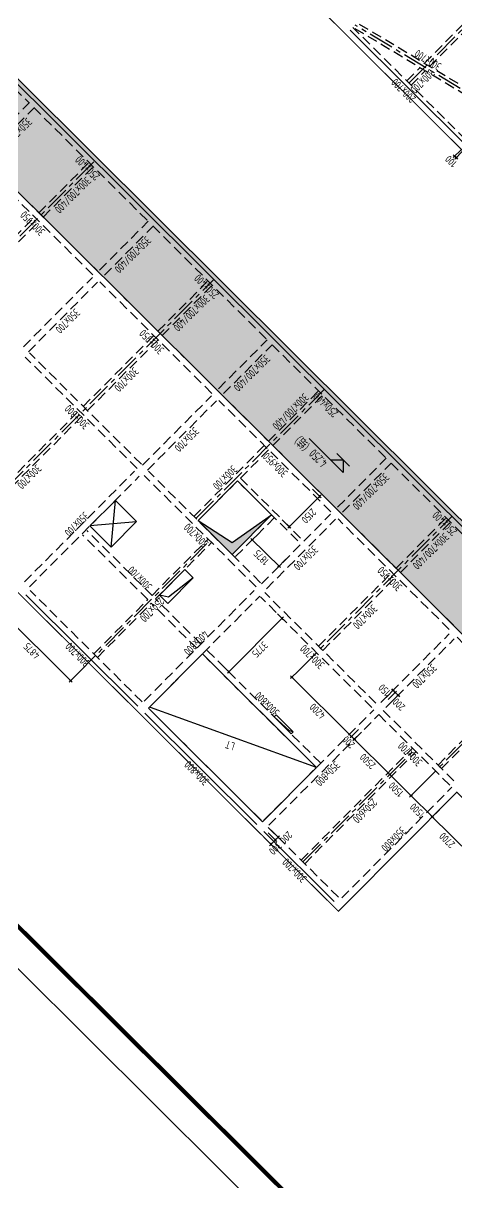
# Model space of a CAD drawing. Extents: x 517450926 to 520131079, y 3499134486 to 3500888201.
# Drawn here: x 518653991 to 518675683, y 3500102672 to 3500160652 of the extents above; entities that cross this region are included whole.
import ezdxf
from ezdxf.enums import TextEntityAlignment as Align

# ---------------------------------------------------------------- set-up
doc = ezdxf.new("R2010")
doc.units = 0
doc.header["$LTSCALE"] = 1000
doc.header["$MEASUREMENT"] = 0
doc.linetypes.add('CENTER', pattern=[2, 1.25, -0.25, 0.25, -0.25])
doc.linetypes.add('DASHED', pattern=[0.75, 0.5, -0.25])
doc.layers.get('0').update_dxf_attribs({"linetype": 'CONTINUOUS'})
doc.layers.get('Defpoints').update_dxf_attribs({"color": 2, "linetype": 'CONTINUOUS'})
for name, color, linetype in [('__附着_A10-23平面图_TEN25IWV_设计区$0$__附着_A10-23平面图_TEN25IWV_设计区$0$__附着_A10-2楼一层平面（剧场）_TEN25667_设计区$0$AD-LEVL-HIGH', 61, 'CONTINUOUS'), ('C-SHET-SHET', 144, 'CONTINUOUS'), ('S_AXIS', 8, 'CENTER'), ('S_AXIS_DIMS', 3, 'CONTINUOUS'), ('S_BEAM', 4, 'DASHED'), ('S_BEAM_SECD_TEXT_HORZ', 9, 'CONTINUOUS'), ('S_BEAM_TEXT_HORZ', 7, 'CONTINUOUS'), ('S_BEAM_TEXT_VERT', 41, 'CONTINUOUS'), ('S_FLOR_ENHN', 91, 'DASHED'), ('S_HOLE', 201, 'CONTINUOUS'), ('S_HOLE_HACH', 253, 'CONTINUOUS'), ('S_PLAN_HACH', 254, 'CONTINUOUS'), ('S_STAR', 243, 'CONTINUOUS')]:
    doc.layers.add(name, color=color, linetype=linetype)
doc.layers.add('内框', color=8, linetype='CONTINUOUS', plot=False)
doc.styles.add('__附着_A10-23平面图_TEN25IWV_设计区$0$__附着_A10-23平面图_TEN25IWV_设计区$0$__附着_A10-2楼一层平面（剧场）_TEN25667_设计区$0$TH-STYLE3', font='tssdeng', dxfattribs={"width": 0.7, "bigfont": 'tssdchn'})
doc.styles.get("Standard").update_dxf_attribs({"font": 'Tssdeng.shx', "bigfont": 'Tssdchn.shx'})
doc.styles.add('TH-STYLE3', font='tssdeng.shx', dxfattribs={"width": 0.7, "bigfont": 'tssdchn.shx'})
doc.styles.add('样式 1', font='Tssdeng.shx', dxfattribs={"width": 0.7, "bigfont": 'Tssdchn.shx'})
doc.styles.add('黑体', font='simhei.ttf')
doc.dimstyles.new('TSSD_100_100', dxfattribs={"dimtxt": 375, "dimasz": 100, "dimexe": 100, "dimexo": 0, "dimgap": 125, "dimtad": 1, "dimdec": 1, "dimdsep": 46, "dimtxsty": 'TH-STYLE3', "dimblk": 'ARCHTICK', "dimcen": -100, "dimdle": 100, "dimclrt": 7, "dimadec": 0, "dimazin": 0, "dimtfac": 1, "dimtdec": 1, "dimtix": 1, "dimtmove": 2, "dimatfit": 3, "dimldrblk": 'ARCHTICK', "dimfxl": 0, "dimtolj": 1, "dimtzin": 0, "dimarcsym": 0})

# ---------------------------------------------------------------- blocks, each defined once
blk = doc.blocks.new('THAPE_A1L2_inner')
at = {"layer": '内框'}
blk.add_lwpolyline([(0, 0), (1261, 0), (1261, 594), (0, 594)], close=True, dxfattribs=at)
at = {"layer": '内框', "const_width": 1.4}
blk.add_lwpolyline([(25, 584), (25, 10), (1251, 10), (1251, 584)], close=True, dxfattribs=at)
at = {"layer": '内框', "style": '黑体', "width": 0.8}
blk.add_attdef('内框名称', (58.89, 599.29), '', height=8, dxfattribs=at)
blk = doc.blocks.new('SH_THAPE_A1L2')
blk.add_lwpolyline([(0, 0), (1261, 0), (1261, 594), (0, 594)], close=True)
at = {"const_width": 1.4}
blk.add_lwpolyline([(25, 584), (25, 10), (1251, 10), (1251, 584)], close=True, dxfattribs=at)
blk.add_attdef('作废标记', text='', height=400).set_placement((658, 330.5), align=Align.MIDDLE_CENTER)
blk = doc.blocks.new('_ArchTick')
at = {"color": 0, "const_width": 0.25}
blk.add_lwpolyline([(-0.53, -0.53), (0.53, 0.53)], dxfattribs=at)
blk = doc.blocks.new('*D83')
at = {"layer": 'Defpoints', "color": 0, "linetype": 'ByBlock', "transparency": 16777216}
for p in [(518674960, 3500121476), (518674458, 3500120971), (518676874, 3500119572)]:
    blk.add_point(p, dxfattribs=at)
at = {"layer": 'S_AXIS_DIMS', "color": 0, "linetype": 'ByBlock', "lineweight": -2, "transparency": 16777216}
for p, q in [((518674811, 3500121326), (518674387, 3500120900)), ((518676443, 3500118997), (518674387, 3500121042)), ((518676725, 3500119422), (518676302, 3500118997))]:
    blk.add_line(p, q, dxfattribs=at)
at = {"layer": 'S_AXIS_DIMS', "color": 0, "linetype": 'ByBlock', "lineweight": -2, "transparency": 16777216, "xscale": 100, "yscale": 100, "zscale": 100}
for p, rotation in [((518674458, 3500120971), 135.1572922653654), ((518676372, 3500119067), 315.1572922653654)]:
    blk.add_blockref('_ArchTick', p, dxfattribs=dict(at, rotation=rotation))
at = {"layer": 'S_AXIS_DIMS', "color": 7, "linetype": 'ByBlock', "transparency": 16777216, "insert": (518675195, 3500119798), "char_height": 375, "attachment_point": 5, "rotation": 135.15729, "style": 'TH-STYLE3'}
blk.add_mtext('\\A1;2700', dxfattribs=at)
blk = doc.blocks.new('*D89')
at = {"layer": 'Defpoints', "color": 0, "linetype": 'ByBlock', "transparency": 16777216}
for p in [(518672842, 3500123601), (518672331, 3500123087), (518673906, 3500122543)]:
    blk.add_point(p, dxfattribs=at)
at = {"layer": 'S_AXIS_DIMS', "color": 0, "linetype": 'ByBlock', "lineweight": -2, "transparency": 16777216}
for p, q in [((518672683, 3500123441), (518672260, 3500123016)), ((518673465, 3500121959), (518672260, 3500123157)), ((518673747, 3500122384), (518673324, 3500121958))]:
    blk.add_line(p, q, dxfattribs=at)
at = {"layer": 'S_AXIS_DIMS', "color": 0, "linetype": 'ByBlock', "lineweight": -2, "transparency": 16777216, "xscale": 100, "yscale": 100, "zscale": 100}
for p, rotation in [((518672331, 3500123087), 135.1572922653654), ((518673394, 3500122029), 315.1572922653654)]:
    blk.add_blockref('_ArchTick', p, dxfattribs=dict(at, rotation=rotation))
at = {"layer": 'S_AXIS_DIMS', "color": 7, "linetype": 'ByBlock', "transparency": 16777216, "insert": (518672642, 3500122336), "char_height": 375, "attachment_point": 5, "rotation": 135.15729, "style": 'TH-STYLE3'}
blk.add_mtext('\\A1;1500', dxfattribs=at)
blk = doc.blocks.new('*D90')
at = {"layer": 'Defpoints', "color": 0, "linetype": 'ByBlock', "transparency": 16777216}
for p in [(518671070, 3500125364), (518670558, 3500124850), (518672842, 3500123601)]:
    blk.add_point(p, dxfattribs=at)
at = {"layer": 'S_AXIS_DIMS', "color": 0, "linetype": 'ByBlock', "lineweight": -2, "transparency": 16777216}
for p, q in [((518672402, 3500123016), (518670487, 3500124920)), ((518670911, 3500125204), (518670488, 3500124779)), ((518672683, 3500123441), (518672260, 3500123016))]:
    blk.add_line(p, q, dxfattribs=at)
at = {"layer": 'S_AXIS_DIMS', "color": 0, "linetype": 'ByBlock', "lineweight": -2, "transparency": 16777216, "xscale": 100, "yscale": 100, "zscale": 100}
for p, rotation in [((518670558, 3500124850), 135.1572922653654), ((518672331, 3500123087), 315.1572922653654)]:
    blk.add_blockref('_ArchTick', p, dxfattribs=dict(at, rotation=rotation))
at = {"layer": 'S_AXIS_DIMS', "color": 7, "linetype": 'ByBlock', "transparency": 16777216, "insert": (518671224, 3500123747), "char_height": 375, "attachment_point": 5, "rotation": 135.15729, "style": 'TH-STYLE3'}
blk.add_mtext('\\A1;2500', dxfattribs=at)
blk = doc.blocks.new('*D91')
at = {"layer": 'Defpoints', "color": 0, "linetype": 'ByBlock', "transparency": 16777216}
for p in [(518667950, 3500128467), (518667438, 3500127952), (518670928, 3500125505)]:
    blk.add_point(p, dxfattribs=at)
at = {"layer": 'S_AXIS_DIMS', "color": 0, "linetype": 'ByBlock', "lineweight": -2, "transparency": 16777216}
for p, q in [((518667791, 3500128307), (518667368, 3500127882)), ((518670487, 3500124920), (518667367, 3500128023)), ((518670769, 3500125345), (518670346, 3500124920))]:
    blk.add_line(p, q, dxfattribs=at)
at = {"layer": 'S_AXIS_DIMS', "color": 0, "linetype": 'ByBlock', "lineweight": -2, "transparency": 16777216, "xscale": 100, "yscale": 100, "zscale": 100}
for p, rotation in [((518667438, 3500127952), 135.1572922653654), ((518670416, 3500124991), 315.1572922653654)]:
    blk.add_blockref('_ArchTick', p, dxfattribs=dict(at, rotation=rotation))
at = {"layer": 'S_AXIS_DIMS', "color": 7, "linetype": 'ByBlock', "transparency": 16777216, "insert": (518668707, 3500126250), "char_height": 375, "attachment_point": 5, "rotation": 135.15729, "style": 'TH-STYLE3'}
blk.add_mtext('\\A1;4200', dxfattribs=at)
blk = doc.blocks.new('*D98')
at = {"layer": 'Defpoints', "color": 0, "linetype": 'ByBlock', "transparency": 16777216}
for p in [(518671641, 3500126222), (518671783, 3500126081), (518670558, 3500124850)]:
    blk.add_point(p, dxfattribs=at)
at = {"layer": 'S_AXIS_DIMS', "color": 0, "linetype": 'ByBlock', "lineweight": -2, "transparency": 16777216}
for p, q in [((518670769, 3500125345), (518670346, 3500124920)), ((518670416, 3500124991), (518670345, 3500125061)), ((518670416, 3500124991), (518670558, 3500124850)), ((518670911, 3500125204), (518670488, 3500124779)), ((518670558, 3500124850), (518670629, 3500124779))]:
    blk.add_line(p, q, dxfattribs=at)
at = {"layer": 'S_AXIS_DIMS', "color": 0, "linetype": 'ByBlock', "lineweight": -2, "transparency": 16777216, "xscale": 100, "yscale": 100, "zscale": 100}
for p, rotation in [((518670416, 3500124991), 315.1572922653654), ((518670558, 3500124850), 135.1572922653654)]:
    blk.add_blockref('_ArchTick', p, dxfattribs=dict(at, rotation=rotation))
at = {"layer": 'S_AXIS_DIMS', "color": 7, "linetype": 'ByBlock', "transparency": 16777216, "insert": (518670267, 3500124699), "char_height": 375, "attachment_point": 5, "rotation": 135.15729, "style": 'TH-STYLE3'}
blk.add_mtext('\\A1;200', dxfattribs=at)
blk = doc.blocks.new('*D99')
at = {"layer": 'Defpoints', "color": 0, "linetype": 'ByBlock', "transparency": 16777216}
for p in [(518672601, 3500127187), (518671994, 3500126577), (518672136, 3500126436)]:
    blk.add_point(p, dxfattribs=at)
at = {"layer": 'S_AXIS_DIMS', "color": 0, "linetype": 'ByBlock', "lineweight": -2, "transparency": 16777216}
for p, q in [((518672248, 3500126833), (518672672, 3500127258)), ((518672390, 3500126692), (518672813, 3500127117)), ((518672601, 3500127187), (518672530, 3500127258)), ((518672743, 3500127046), (518672601, 3500127187)), ((518672743, 3500127046), (518672814, 3500126976))]:
    blk.add_line(p, q, dxfattribs=at)
at = {"layer": 'S_AXIS_DIMS', "color": 0, "linetype": 'ByBlock', "lineweight": -2, "transparency": 16777216, "xscale": 100, "yscale": 100, "zscale": 100}
for p, rotation in [((518672601, 3500127187), 315.1572922653654), ((518672743, 3500127046), 135.1572922653654)]:
    blk.add_blockref('_ArchTick', p, dxfattribs=dict(at, rotation=rotation))
at = {"layer": 'S_AXIS_DIMS', "color": 7, "linetype": 'ByBlock', "transparency": 16777216, "insert": (518672780, 3500126586), "char_height": 375, "attachment_point": 5, "rotation": 135.15729, "style": 'TH-STYLE3'}
blk.add_mtext('\\A1;200', dxfattribs=at)
blk = doc.blocks.new('*D100')
at = {"layer": 'Defpoints', "color": 0, "linetype": 'ByBlock', "transparency": 16777216}
for p in [(518672495, 3500127293), (518671887, 3500126683), (518671994, 3500126577)]:
    blk.add_point(p, dxfattribs=at)
at = {"layer": 'S_AXIS_DIMS', "color": 0, "linetype": 'ByBlock', "lineweight": -2, "transparency": 16777216}
for p, q in [((518672142, 3500126939), (518672565, 3500127364)), ((518672248, 3500126833), (518672672, 3500127258)), ((518672495, 3500127293), (518672424, 3500127364)), ((518672601, 3500127187), (518672495, 3500127293)), ((518672601, 3500127187), (518672672, 3500127117))]:
    blk.add_line(p, q, dxfattribs=at)
at = {"layer": 'S_AXIS_DIMS', "color": 0, "linetype": 'ByBlock', "lineweight": -2, "transparency": 16777216, "xscale": 100, "yscale": 100, "zscale": 100}
for p, rotation in [((518672495, 3500127293), 315.1572922653654), ((518672601, 3500127187), 135.1572922653654)]:
    blk.add_blockref('_ArchTick', p, dxfattribs=dict(at, rotation=rotation))
at = {"layer": 'S_AXIS_DIMS', "color": 7, "linetype": 'ByBlock', "transparency": 16777216, "insert": (518672056, 3500127307), "char_height": 375, "attachment_point": 5, "rotation": 135.15729, "style": 'TH-STYLE3'}
blk.add_mtext('\\A1;150', dxfattribs=at)
blk = doc.blocks.new('*D101')
at = {"layer": 'Defpoints', "color": 0, "linetype": 'ByBlock', "transparency": 16777216}
for p in [(518673896, 3500122534), (518673394, 3500122029), (518674960, 3500121476)]:
    blk.add_point(p, dxfattribs=at)
at = {"layer": 'S_AXIS_DIMS', "color": 0, "linetype": 'ByBlock', "lineweight": -2, "transparency": 16777216}
for p, q in [((518673747, 3500122384), (518673324, 3500121958)), ((518674529, 3500120901), (518673323, 3500122100)), ((518674811, 3500121326), (518674387, 3500120900))]:
    blk.add_line(p, q, dxfattribs=at)
at = {"layer": 'S_AXIS_DIMS', "color": 0, "linetype": 'ByBlock', "lineweight": -2, "transparency": 16777216, "xscale": 100, "yscale": 100, "zscale": 100}
for p, rotation in [((518673394, 3500122029), 135.1572922653654), ((518674458, 3500120971), 315.1572922653654)]:
    blk.add_blockref('_ArchTick', p, dxfattribs=dict(at, rotation=rotation))
at = {"layer": 'S_AXIS_DIMS', "color": 7, "linetype": 'ByBlock', "transparency": 16777216, "insert": (518673706, 3500121279), "char_height": 375, "attachment_point": 5, "rotation": 135.15729, "style": 'TH-STYLE3'}
blk.add_mtext('\\A1;1500', dxfattribs=at)
blk = doc.blocks.new('*D131')
at = {"layer": 'Defpoints', "color": 0, "linetype": 'ByBlock', "transparency": 16777216}
for p in [(518666712, 3500131125), (518666943, 3500130895), (518664050, 3500128448)]:
    blk.add_point(p, dxfattribs=at)
at = {"layer": 'S_AXIS_DIMS', "color": 0, "linetype": 'ByBlock', "lineweight": -2, "transparency": 16777216}
for p, q in [((518666712, 3500131125), (518667014, 3500130824)), ((518664210, 3500128147), (518667013, 3500130966)), ((518664050, 3500128448), (518664352, 3500128148))]:
    blk.add_line(p, q, dxfattribs=at)
at = {"layer": 'S_AXIS_DIMS', "color": 0, "linetype": 'ByBlock', "lineweight": -2, "transparency": 16777216, "xscale": 100, "yscale": 100, "zscale": 100}
for p, rotation in [((518666943, 3500130895), 45.15729226536535), ((518664281, 3500128218), 225.1572922653654)]:
    blk.add_blockref('_ArchTick', p, dxfattribs=dict(at, rotation=rotation))
at = {"layer": 'S_AXIS_DIMS', "color": 7, "linetype": 'ByBlock', "transparency": 16777216, "insert": (518665833, 3500129336), "char_height": 375, "attachment_point": 5, "rotation": 225.15729, "style": 'TH-STYLE3'}
blk.add_mtext('\\A1;3775', dxfattribs=at)
blk = doc.blocks.new('*D133')
at = {"layer": 'Defpoints', "color": 0, "linetype": 'ByBlock', "transparency": 16777216}
for p in [(518666107, 3500120303), (518666248, 3500120445), (518666602, 3500119810)]:
    blk.add_point(p, dxfattribs=at)
at = {"layer": 'S_AXIS_DIMS', "color": 0, "linetype": 'ByBlock', "lineweight": -2, "transparency": 16777216}
for p, q in [((518666247, 3500120163), (518666673, 3500119739)), ((518666388, 3500120304), (518666814, 3500119881)), ((518666602, 3500119810), (518666531, 3500119739)), ((518666743, 3500119952), (518666602, 3500119810)), ((518666743, 3500119952), (518666814, 3500120023))]:
    blk.add_line(p, q, dxfattribs=at)
at = {"layer": 'S_AXIS_DIMS', "color": 0, "linetype": 'ByBlock', "lineweight": -2, "transparency": 16777216, "xscale": 100, "yscale": 100, "zscale": 100}
for p, rotation in [((518666602, 3500119810), 45.15729226536535), ((518666743, 3500119952), 225.1572922653654)]:
    blk.add_blockref('_ArchTick', p, dxfattribs=dict(at, rotation=rotation))
at = {"layer": 'S_AXIS_DIMS', "color": 7, "linetype": 'ByBlock', "transparency": 16777216, "insert": (518667145, 3500119931), "char_height": 375, "attachment_point": 5, "rotation": 225.15729, "style": 'TH-STYLE3'}
blk.add_mtext('\\A1;200', dxfattribs=at)
blk = doc.blocks.new('*D134')
at = {"layer": 'Defpoints', "color": 0, "linetype": 'ByBlock', "transparency": 16777216}
for p in [(518665895, 3500120090), (518666107, 3500120303), (518666390, 3500119597)]:
    blk.add_point(p, dxfattribs=at)
at = {"layer": 'S_AXIS_DIMS', "color": 0, "linetype": 'ByBlock', "lineweight": -2, "transparency": 16777216}
for p, q in [((518666247, 3500120163), (518666673, 3500119739)), ((518666036, 3500119950), (518666461, 3500119527)), ((518666672, 3500119881), (518666320, 3500119526))]:
    blk.add_line(p, q, dxfattribs=at)
at = {"layer": 'S_AXIS_DIMS', "color": 0, "linetype": 'ByBlock', "lineweight": -2, "transparency": 16777216, "xscale": 100, "yscale": 100, "zscale": 100}
for p, rotation in [((518666390, 3500119597), 225.1572922653654), ((518666602, 3500119810), 45.15729226536535)]:
    blk.add_blockref('_ArchTick', p, dxfattribs=dict(at, rotation=rotation))
at = {"layer": 'S_AXIS_DIMS', "color": 7, "linetype": 'ByBlock', "transparency": 16777216, "insert": (518666603, 3500119386), "char_height": 375, "attachment_point": 5, "rotation": 225.15729, "style": 'TH-STYLE3'}
blk.add_mtext('\\A1;300', dxfattribs=at)
blk = doc.blocks.new('*D135')
at = {"layer": 'Defpoints', "color": 0, "linetype": 'ByBlock', "transparency": 16777216}
for p in [(518653616, 3500131922), (518652907, 3500131210), (518657073, 3500128485)]:
    blk.add_point(p, dxfattribs=at)
at = {"layer": 'S_AXIS_DIMS', "color": 0, "linetype": 'ByBlock', "lineweight": -2, "transparency": 16777216}
for p, q in [((518656435, 3500127701), (518652836, 3500131280)), ((518653260, 3500131564), (518652837, 3500131139)), ((518656716, 3500128126), (518656293, 3500127701))]:
    blk.add_line(p, q, dxfattribs=at)
at = {"layer": 'S_AXIS_DIMS', "color": 0, "linetype": 'ByBlock', "lineweight": -2, "transparency": 16777216, "xscale": 100, "yscale": 100, "zscale": 100}
for p, rotation in [((518652907, 3500131210), 135.1572922653654), ((518656364, 3500127772), 315.1572922653654)]:
    blk.add_blockref('_ArchTick', p, dxfattribs=dict(at, rotation=rotation))
at = {"layer": 'S_AXIS_DIMS', "color": 7, "linetype": 'ByBlock', "transparency": 16777216, "insert": (518654415, 3500129269), "char_height": 375, "attachment_point": 5, "rotation": 135.15729, "style": 'TH-STYLE3'}
blk.add_mtext('\\A1;4875', dxfattribs=at)
blk = doc.blocks.new('*D137')
at = {"layer": 'Defpoints', "color": 0, "linetype": 'ByBlock', "transparency": 16777216}
for p in [(518665966, 3500135335), (518667296, 3500134013), (518666785, 3500133499)]:
    blk.add_point(p, dxfattribs=at)
at = {"layer": 'S_AXIS_DIMS', "color": 0, "linetype": 'ByBlock', "lineweight": -2, "transparency": 16777216}
for p, q in [((518665808, 3500135176), (518665385, 3500134751)), ((518665384, 3500134892), (518666856, 3500133429)), ((518667137, 3500133854), (518666714, 3500133428))]:
    blk.add_line(p, q, dxfattribs=at)
at = {"layer": 'S_AXIS_DIMS', "color": 0, "linetype": 'ByBlock', "lineweight": -2, "transparency": 16777216, "xscale": 100, "yscale": 100, "zscale": 100}
for p, rotation in [((518665455, 3500134822), 135.1572922653654), ((518666785, 3500133499), 315.1572922653654)]:
    blk.add_blockref('_ArchTick', p, dxfattribs=dict(at, rotation=rotation))
at = {"layer": 'S_AXIS_DIMS', "color": 7, "linetype": 'ByBlock', "transparency": 16777216, "insert": (518665900, 3500133939), "char_height": 375, "attachment_point": 5, "rotation": 135.15729, "style": 'TH-STYLE3'}
blk.add_mtext('\\A1;1875', dxfattribs=at)
blk = doc.blocks.new('*D138')
at = {"layer": 'Defpoints', "color": 0, "linetype": 'ByBlock', "transparency": 16777216}
for p in [(518668432, 3500137383), (518666915, 3500135858), (518667306, 3500135470)]:
    blk.add_point(p, dxfattribs=at)
at = {"layer": 'S_AXIS_DIMS', "color": 0, "linetype": 'ByBlock', "lineweight": -2, "transparency": 16777216}
for p, q in [((518668892, 3500137065), (518667235, 3500135399)), ((518668467, 3500137347), (518668893, 3500136924)), ((518666951, 3500135823), (518667377, 3500135400))]:
    blk.add_line(p, q, dxfattribs=at)
at = {"layer": 'S_AXIS_DIMS', "color": 0, "linetype": 'ByBlock', "lineweight": -2, "transparency": 16777216, "xscale": 100, "yscale": 100, "zscale": 100}
for p, rotation in [((518668822, 3500136994), 45.15729226536535), ((518667306, 3500135470), 225.1572922653654)]:
    blk.add_blockref('_ArchTick', p, dxfattribs=dict(at, rotation=rotation))
at = {"layer": 'S_AXIS_DIMS', "color": 7, "linetype": 'ByBlock', "transparency": 16777216, "insert": (518668285, 3500136012), "char_height": 375, "attachment_point": 5, "rotation": 225.15729, "style": 'TH-STYLE3'}
blk.add_mtext('\\A1;2150', dxfattribs=at)
blk = doc.blocks.new('*D158')
at = {"layer": 'Defpoints', "color": 0, "linetype": 'ByBlock', "transparency": 16777216}
for p in [(518669990, 3500184123), (518658031, 3500172830), (518661536, 3500169875), (518661609, 3500168567), (518676265, 3500154696)]:
    blk.add_point(p, dxfattribs=at)
at = {"layer": 'S_AXIS_DIMS', "color": 0, "linetype": 'ByBlock', "lineweight": -2, "transparency": 16777216}
blk.add_arc((518661856, 3500169026), 907, 61.68507, 135.15729, dxfattribs=at)
at = {"layer": 'S_AXIS_DIMS', "color": 0, "linetype": 'ByBlock', "lineweight": -2, "transparency": 16777216, "xscale": 100, "yscale": 100, "zscale": 100}
for p, rotation in [((518661213, 3500169666), 225.1572922672897), ((518662287, 3500169825), 331.6850738300931)]:
    blk.add_blockref('_ArchTick', p, dxfattribs=dict(at, rotation=rotation))
at = {"layer": 'S_AXIS_DIMS', "color": 7, "linetype": 'ByBlock', "transparency": 16777216, "insert": (518661769, 3500169615), "char_height": 375, "attachment_point": 5, "rotation": 188.42118, "style": 'TH-STYLE3'}
blk.add_mtext('\\A1;73°', dxfattribs=at)
blk = doc.blocks.new('*D267')
at = {"layer": 'Defpoints', "color": 0, "transparency": 16777216}
for p in [(518669878, 3500184742), (518719672, 3500134322), (518720742, 3500133901), (518715548, 3500127828), (518751217, 3500103849)]:
    blk.add_point(p, dxfattribs=at)
at = {"layer": 'S_AXIS_DIMS', "color": 0, "lineweight": -2, "transparency": 16777216}
blk.add_arc((518720860, 3500134039), 1222, 135.15729, 229.45925, dxfattribs=at)
at = {"layer": 'S_AXIS_DIMS', "color": 0, "lineweight": -2, "transparency": 16777216, "xscale": 100, "yscale": 100, "zscale": 100}
for p, rotation in [((518719994, 3500134901), 45.15729226451204), ((518720066, 3500133111), 319.4592519570663)]:
    blk.add_blockref('_ArchTick', p, dxfattribs=dict(at, rotation=rotation))
at = {"layer": 'S_AXIS_DIMS', "color": 7, "transparency": 16777216, "insert": (518719327, 3500133977), "char_height": 375, "attachment_point": 5, "rotation": 92.30827, "style": 'TH-STYLE3'}
blk.add_mtext('\\A1;94°', dxfattribs=at)
blk = doc.blocks.new('*D269')
at = {"layer": 'Defpoints', "color": 0, "transparency": 16777216}
for p in [(518669878, 3500184742), (518695991, 3500158014), (518696924, 3500157601, 0), (518691015, 3500152120, 0), (518751217, 3500103849)]:
    blk.add_point(p, dxfattribs=at)
at = {"layer": 'S_AXIS_DIMS', "color": 0, "lineweight": -2, "transparency": 16777216}
blk.add_arc((518697051, 3500157718), 1100, 135.15729, 222.84535, dxfattribs=at)
at = {"layer": 'S_AXIS_DIMS', "color": 0, "lineweight": -2, "transparency": 16777216, "xscale": 100, "yscale": 100, "zscale": 100}
for p, rotation in [((518696271, 3500158494), 45.15729226459322), ((518696244, 3500156970), 312.8453472691643)]:
    blk.add_blockref('_ArchTick', p, dxfattribs=dict(at, rotation=rotation))
at = {"layer": 'S_AXIS_DIMS', "color": 7, "transparency": 16777216, "insert": (518695638, 3500157743), "char_height": 375, "attachment_point": 5, "rotation": 89.00132, "style": 'TH-STYLE3'}
blk.add_mtext('\\A1;88°', dxfattribs=at)
blk = doc.blocks.new('*D270')
at = {"layer": 'Defpoints', "color": 0, "transparency": 16777216}
for p in [(518675913, 3500154342), (518675984, 3500154271), (518675575, 3500154002)]:
    blk.add_point(p, dxfattribs=at)
at = {"layer": 'S_AXIS_DIMS', "color": 0, "lineweight": -2, "transparency": 16777216}
for p, q in [((518675913, 3500154342), (518675505, 3500153931)), ((518675984, 3500154271), (518675576, 3500153861)), ((518675575, 3500154002), (518675504, 3500154073)), ((518675646, 3500153932), (518675575, 3500154002)), ((518675646, 3500153932), (518675717, 3500153861))]:
    blk.add_line(p, q, dxfattribs=at)
at = {"layer": 'S_AXIS_DIMS', "color": 0, "lineweight": -2, "transparency": 16777216, "xscale": 100, "yscale": 100, "zscale": 100}
for p, rotation in [((518675575, 3500154002), 315.1572922659514), ((518675646, 3500153932), 135.1572922659513)]:
    blk.add_blockref('_ArchTick', p, dxfattribs=dict(at, rotation=rotation))
at = {"layer": 'S_AXIS_DIMS', "color": 7, "transparency": 16777216, "insert": (518675390, 3500153745), "char_height": 375, "attachment_point": 5, "rotation": 135.15729, "style": 'TH-STYLE3'}
blk.add_mtext('\\A1;100', dxfattribs=at)
blk = doc.blocks.new('*D276')
at = {"layer": 'Defpoints', "color": 0, "transparency": 16777216}
for p in [(518696045, 3500174585), (518670596, 3500160553), (518677995, 3500157366), (518677569, 3500156361), (518674659, 3500153081)]:
    blk.add_point(p, dxfattribs=at)
at = {"layer": 'S_AXIS_DIMS', "color": 0, "lineweight": -2, "transparency": 16777216}
blk.add_arc((518677789, 3500156229), 1156, 45.15729, 148.9904, dxfattribs=at)
at = {"layer": 'S_AXIS_DIMS', "color": 0, "lineweight": -2, "transparency": 16777216, "xscale": 100, "yscale": 100, "zscale": 100}
for p, rotation in [((518676799, 3500156824), 238.990403903446), ((518678605, 3500157048), 315.1572922631937)]:
    blk.add_blockref('_ArchTick', p, dxfattribs=dict(at, rotation=rotation))
at = {"layer": 'S_AXIS_DIMS', "color": 7, "transparency": 16777216, "insert": (518677686, 3500157066), "char_height": 375, "attachment_point": 5, "rotation": 187.07385, "style": 'TH-STYLE3'}
blk.add_mtext('\\A1;104°', dxfattribs=at)
blk = doc.blocks.new('*U66')
for p, q in [((0, 0), (900, 0)), ((900, 450), (2400, 450))]:
    blk.add_line(p, q)
blk.add_lwpolyline([(900, 450), (450, 0), (0, 450), (900, 450)], close=True)
at = {"style": '__附着_A10-23平面图_TEN25IWV_设计区$0$__附着_A10-23平面图_TEN25IWV_设计区$0$__附着_A10-2楼一层平面（剧场）_TEN25667_设计区$0$TH-STYLE3', "width": 0.7}
blk.add_attdef('标高', (900, 600), '', height=450, dxfattribs=at)

msp = doc.modelspace()

# ---------------------------------------------------------------- hatches: boundary and pattern name
at = {"layer": 'S_HOLE_HACH'}
h = msp.add_hatch(color=256, dxfattribs=at)
h.dxf.hatch_style = 1
h.paths.add_polyline_path([(518666416.8173, 3500136072.0934), (518664442.3635, 3500134086.769), (518662740.6539, 3500135779.1608), (518664440.7164, 3500134686.767)])
at = {"layer": 'S_PLAN_HACH', "transparency": 33554559}
h = msp.add_hatch(dxfattribs=at)
h.set_pattern_fill('ANGLE', color=256, scale=2000)
h.set_pattern_definition([(135.1573, (518630193.4, 3500156019.2), (-387.8396, -389.975), [400, -150]), (225.1573, (518630193.4, 3500156019.2), (389.975, -387.8396), [400, -150])])
h.paths.add_polyline_path([(518681403.4221, 3500124693.4206), (518684224.0737, 3500127529.6019), (518633793.2259, 3500177684.3146), (518630972.5743, 3500174848.1334)])

# ---------------------------------------------------------------- linework, layer by layer
at = {"layer": 'S_AXIS'}
for p, q in [((518673287.2336, 3500157657.7951), (518690951.5648, 3500175419.3802)), ((518677568.8047, 3500156361.3967), (518670595.6161, 3500160552.9009)), ((518651006.7313, 3500147166.7647), (518657564.7465, 3500153760.8861)), ((518650281.859, 3500134525.7606), (518663520.7271, 3500147837.5175)), ((518662634.2972, 3500135884.9352), (518669051.2811, 3500142337.2462)), ((518667790.9813, 3500128306.9983), (518675432.6909, 3500135990.7779)), ((518656715.4992, 3500128127.348), (518663185.7547, 3500134631.3236)), ((518673746.9607, 3500122383.6309), (518681388.669, 3500130067.4119)), ((518667984.75, 3500118716.8634), (518673555.5369, 3500124318.3213))]:
    msp.add_line(p, q, dxfattribs=at)
at = {"layer": 'S_BEAM', "linetype": 'Continuous'}
for p, q in [((518642887.5085, 3500168357.7585), (518684083.0412, 3500127387.7928)), ((518676195.0959, 3500154483.7855), (518670345.472, 3500160301.3796)), ((518659725.5368, 3500126507.749), (518654124.0788, 3500132078.5361)), ((518665681.5174, 3500120584.3804), (518660080.0595, 3500126155.1675)), ((518670182.4021, 3500116672.2791), (518675682.6729, 3500122202.8325)), ((518669545.8144, 3500116741.2425), (518666036.0401, 3500120231.799))]:
    msp.add_line(p, q, dxfattribs=at)
at = {"layer": 'S_BEAM'}
for p, q in [((518674063.2605, 3500158650.8113), (518678980.8418, 3500163595.4673)), ((518674319.3832, 3500158482.9106), (518679193.5554, 3500163383.9184)), ((518677677.9161, 3500156471.1089), (518670704.7275, 3500160662.613)), ((518676123.4148, 3500154837.1434), (518670486.5046, 3500160443.1887)), ((518677459.6932, 3500156251.6845), (518670486.5046, 3500160443.1887)), ((518650900.7094, 3500160035.8474), (518654304.1087, 3500156651.0834)), ((518673180.8768, 3500157763.5696), (518673845.0375, 3500158431.3869)), ((518673393.5904, 3500157552.0207), (518674101.1603, 3500158263.4863)), ((518651853.5686, 3500154222.5044), (518654286.3825, 3500156668.7125)), ((518652101.7344, 3500153975.6973), (518654534.5484, 3500156421.9055)), ((518654516.8223, 3500156439.5346), (518660260.0893, 3500150727.7149)), ((518657685.8564, 3500148281.1204), (518652084.3984, 3500153851.9075)), ((518657474.3075, 3500148068.4068), (518651872.8495, 3500153639.1939)), ((518654778.7706, 3500151172.2883), (518657282.099, 3500153689.3992)), ((518654991.4842, 3500150960.7395), (518657494.8125, 3500153477.8503)), ((518650900.3745, 3500147272.5391), (518654567.2217, 3500150959.5748)), ((518651113.0881, 3500147060.9902), (518654779.9353, 3500150748.0259)), ((518657809.5492, 3500148299.1358), (518660242.3631, 3500150745.344)), ((518658057.7151, 3500148052.3288), (518660490.529, 3500150498.537)), ((518660472.8029, 3500150516.166), (518666198.3437, 3500144821.9755)), ((518654001.6713, 3500144470.293), (518657456.9677, 3500147944.6132)), ((518663641.837, 3500142357.7518), (518658040.379, 3500147928.5389)), ((518654249.8372, 3500144223.486), (518657705.1336, 3500147697.8061)), ((518663430.2881, 3500142145.0382), (518657828.8302, 3500147715.8253)), ((518660734.7512, 3500145248.9198), (518663238.0796, 3500147766.0307)), ((518660947.4648, 3500145037.3709), (518663450.7932, 3500147554.4818)), ((518656997.3877, 3500141490.9797), (518660523.2023, 3500145036.2062)), ((518657210.1013, 3500141279.4308), (518660735.9159, 3500144824.6573)), ((518663765.5298, 3500142375.7673), (518666198.3437, 3500144821.9755)), ((518664013.6957, 3500142128.9602), (518666446.5096, 3500144575.1684)), ((518666446.5096, 3500144575.1684), (518672154.3294, 3500138898.6019)), ((518659692.9246, 3500138387.0981), (518654091.4667, 3500143957.8852)), ((518659904.4735, 3500138599.8117), (518654303.0155, 3500144170.5988)), ((518666265.3047, 3500139748.649), (518668768.6336, 3500142265.7594)), ((518659957.6519, 3500138546.9245), (518663412.9484, 3500142021.2446)), ((518660205.8178, 3500138300.1175), (518663661.1142, 3500141774.4376)), ((518669386.2738, 3500136221.6647), (518663784.8108, 3500141792.4568)), ((518669597.8226, 3500136434.3783), (518663996.3596, 3500142005.1704)), ((518666478.0183, 3500139537.1001), (518668981.3471, 3500142054.2104)), ((518651074.0173, 3500135534.9971), (518656785.8389, 3500141278.2661)), ((518651286.7309, 3500135323.4483), (518656998.5524, 3500141066.7172)), ((518662527.9404, 3500135990.7096), (518666053.7558, 3500139535.9355)), ((518662740.654, 3500135779.1607), (518666266.4693, 3500139324.3866)), ((518669721.5154, 3500136452.3937), (518672154.3294, 3500138898.6019)), ((518669969.6813, 3500136205.5867), (518672402.4952, 3500138651.7949)), ((518672402.4952, 3500138651.7949), (518678110.305, 3500132975.2384)), ((518654051.6214, 3500132714.7356), (518659551.8921, 3500138245.289)), ((518665860.4591, 3500132676.4382), (518660258.9961, 3500138247.2302)), ((518654299.7872, 3500132467.9286), (518659800.0579, 3500137998.482)), ((518665648.9102, 3500132463.7246), (518660047.4473, 3500138034.5166)), ((518664715.1109, 3500137764.4868), (518667888.087, 3500134608.8754)), ((518664856.1481, 3500137906.3005), (518668029.1241, 3500134750.689)), ((518666416.8197, 3500136072.0958), (518664442.3635, 3500134086.769)), ((518666558.6288, 3500135931.0632), (518664584.1726, 3500133945.7364)), ((518665913.6327, 3500132623.5561), (518669368.9341, 3500136097.8712)), ((518666161.7983, 3500132376.7487), (518669617.0997, 3500135851.0639)), ((518675306.7971, 3500130333.5593), (518669740.7964, 3500135869.0833)), ((518675518.346, 3500130546.2729), (518669952.3453, 3500136081.7969)), ((518672646.7145, 3500133402.1807), (518675150.0433, 3500135919.2911)), ((518660435.1409, 3500132042.831), (518657173.5305, 3500135286.5882)), ((518672859.4281, 3500133190.6319), (518675362.7569, 3500135707.7422)), ((518660223.592, 3500131830.1174), (518656961.9816, 3500135073.8746)), ((518660435.1409, 3500132042.831), (518663238.1566, 3500134861.278)), ((518660612.4021, 3500131866.5401), (518663415.418, 3500134684.9873)), ((518668768.3176, 3500129502.4323), (518672435.1655, 3500133189.4672)), ((518668981.0312, 3500129290.8834), (518672647.8791, 3500132977.9183)), ((518659937.0857, 3500126720.4626), (518654335.6277, 3500132291.2497)), ((518660043.0543, 3500126756.1089), (518665543.33, 3500132286.6575)), ((518657526.3359, 3500129118.0123), (518660223.592, 3500131830.1174)), ((518660326.6773, 3500126474.0389), (518665826.948, 3500132004.5921)), ((518662881.3428, 3500129610.019), (518660612.4021, 3500131866.5401)), ((518671428.401, 3500126433.8101), (518665862.4003, 3500131969.334)), ((518671639.9499, 3500126646.5237), (518666073.9492, 3500132182.0476)), ((518657703.5972, 3500128941.7215), (518660400.8531, 3500131653.8265)), ((518662670.6767, 3500129396.4274), (518660400.8531, 3500131653.8265)), ((518671887.3393, 3500126682.5583), (518675307.3795, 3500130121.428)), ((518680837.3505, 3500124833.2885), (518675661.3198, 3500129980.9778)), ((518672135.5051, 3500126435.7513), (518675555.5454, 3500129874.621)), ((518668661.2189, 3500123438.6759), (518662953.4141, 3500129115.2376)), ((518668872.7678, 3500123651.3895), (518663164.963, 3500129327.9512)), ((518674742.0231, 3500123561.4359), (518678408.8704, 3500127248.4715)), ((518674919.2845, 3500123385.1451), (518678586.1317, 3500127072.1808)), ((518665893.0663, 3500120797.094), (518660291.6083, 3500126367.8811)), ((518666034.4871, 3500120797.4822), (518671534.7578, 3500126328.0356)), ((518666282.6529, 3500120550.6751), (518671782.9237, 3500126081.2286)), ((518675328.1527, 3500122555.4115), (518671782.9237, 3500126081.2286)), ((518675539.7016, 3500122768.1251), (518671994.4725, 3500126293.9422)), ((518667896.1193, 3500118805.0088), (518673466.9063, 3500124406.4666)), ((518668073.3806, 3500118628.718), (518673644.1676, 3500124230.1759)), ((518669934.2363, 3500116919.0861), (518675434.507, 3500122449.6396)), ((518669757.3633, 3500116953.9561), (518666247.589, 3500120444.5126))]:
    msp.add_line(p, q, dxfattribs=at)
at = {"layer": 'S_FLOR_ENHN', "linetype": 'ByBlock', "const_width": 50}
for points in [[(518727492.3888, 3500104243.0626), (518739156.1842, 3500092643.1326), (518745961.0064, 3500099485.4198), (518745145.9569, 3500100296.7117), (518756886.5669, 3500112101.9616), (518724908.6234, 3500143904.8094), (518725649.0444, 3500144649.307), (518718629.4959, 3500151630.4199), (518713781.5008, 3500146755.7334), (518709137.254, 3500151374.5505), (518713808.9584, 3500156071.9757), (518677754.0043, 3500191929.5103), (518669990.1605, 3500184122.9214), (518661608.9242, 3500168566.9861), (518675983.547, 3500154271.0719), (518677393.8728, 3500155689.1625), (518688454.9796, 3500144688.621), (518687820.3249, 3500144050.472), (518709977.9909, 3500122014.1307), (518710612.6456, 3500122652.2796), (518724758.0997, 3500108584.2793), (518724758.0997, 3500108584.2794), (518728303.3262, 3500105058.4648)], [(518644094.7043, 3500153617.8407), (518622894.2494, 3500174702.212), (518629804.8461, 3500181650.8561), (518684224.0737, 3500127529.6019), (518677313.4771, 3500120580.9578), (518675682.6589, 3500122202.8084), (518669759.3044, 3500116246.8519), (518638171.3357, 3500147661.8601), (518644094.7225, 3500153617.8226)]]:
    msp.add_lwpolyline(points, dxfattribs=at)
at = {"layer": 'S_HOLE'}
for p, q in [((518658395.5557, 3500134459.079), (518658601.281, 3500136793.1049)), ((518659653.1317, 3500135723.5788), (518657331.9877, 3500135516.8233))]:
    msp.add_line(p, q, dxfattribs=at)
for points in [[(518664442.3635, 3500134086.769), (518662740.6962, 3500135779.1188), (518664715.1524, 3500137764.4456), (518666416.8197, 3500136072.0958)], [(518658395.5557, 3500134459.079), (518657331.9877, 3500135516.8233), (518658601.281, 3500136793.1049), (518659664.8489, 3500135735.3605)], [(518667503.7234, 3500125224.4806), (518666652.869, 3500126070.6761), (518666547.1012, 3500125964.326), (518667397.9556, 3500125118.1305)]]:
    msp.add_lwpolyline(points, close=True, dxfattribs=at)
for points in [[(518666416.8173, 3500136072.0934), (518664442.3635, 3500134086.769), (518662740.6539, 3500135779.1608), (518664440.7164, 3500134686.767), (518666416.8173, 3500136072.0934)], [(518667503.7234, 3500125224.4806), (518667314.3071, 3500125267.7082), (518666547.1012, 3500125964.326)]]:
    msp.add_lwpolyline(points, dxfattribs=at)
at = {"layer": 'S_HOLE', "linetype": 'ByBlock'}
msp.add_lwpolyline([(518661232.758, 3500131637.4119), (518660806.3149, 3500132061.5199), (518662075.6082, 3500133337.8015), (518662502.0512, 3500132913.6934)], close=True, dxfattribs=at)
msp.add_lwpolyline([(518662502.0512, 3500132913.6934), (518661255.7531, 3500131955.2236), (518660807.3575, 3500132060.483)], dxfattribs=at)
at = {"layer": 'S_PLAN_HACH', "transparency": 33554559}
msp.add_lwpolyline([(518681403.4221, 3500124693.4206), (518684224.0737, 3500127529.6019), (518633793.2259, 3500177684.3146), (518630972.5743, 3500174848.1334)], close=True, dxfattribs=at)
at = {"layer": 'S_STAR'}
msp.add_line((518668655.4451, 3500123444.4181), (518660362.1246, 3500126438.7857), dxfattribs=at)
msp.add_lwpolyline([(518668661.2189, 3500123438.6759), (518662953.4091, 3500129115.2325), (518660256.161, 3500126403.1343), (518665963.9709, 3500120726.5777)], close=True, dxfattribs=at)

# ---------------------------------------------------------------- block references
at = {"layer": '__附着_A10-23平面图_TEN25IWV_设计区$0$__附着_A10-23平面图_TEN25IWV_设计区$0$__附着_A10-2楼一层平面（剧场）_TEN25667_设计区$0$AD-LEVL-HIGH', "rotation": 135.1572922632287}
msp.add_blockref('*U66', (518670311.4476, 3500138507.207), dxfattribs=at).add_auto_attribs({'标高': '4.250（结）'})
at = {"layer": 'C-SHET-SHET', "xscale": 150, "yscale": 150, "zscale": 150, "rotation": 135.1572922948761}
msp.add_blockref('SH_THAPE_A1L2', (518787053.6051, 3500106450.4975), dxfattribs=at)
at = {"layer": '内框', "xscale": 150, "yscale": 150, "zscale": 150, "rotation": 135.1572922948763}
msp.add_blockref('THAPE_A1L2_inner', (518787053.6051, 3500106450.4975), dxfattribs=at)

# ---------------------------------------------------------------- texts
at = {"layer": 'S_BEAM_SECD_TEXT_HORZ', "linetype": 'Continuous', "width": 0.7}
for s, rotation, style, p in [('200x700', 135.157288154, 'TH-STYLE3', (518673154.1071, 3500157417.5772)), ('300x700', 225.157297813, '样式 1', (518673828.8937, 3500157885.2316)), ('250x400', 135.157288154, 'TH-STYLE3', (518657348.5472, 3500153543.4964)), ('300x700/400', 225.157297813, '样式 1', (518656337.5729, 3500152195.8991)), ('250x400', 135.157288154, 'TH-STYLE3', (518663304.5278, 3500147620.1278)), ('300x700/400', 225.157297813, '样式 1', (518662275.8274, 3500146290.1596)), ('300x700', 225.157297813, '样式 1', (518659018.6276, 3500142971.4124)), ('250x400', 135.157288154, 'TH-STYLE3', (518669260.5109, 3500141696.7568)), ('300x700/400', 225.157297813, '样式 1', (518667222.6914, 3500141370.3822)), ('300x700', 225.157297813, '样式 1', (518654154.854, 3500138112.4162)), ('300x700', 225.157297813, '样式 1', (518663947.6253, 3500138069.4035)), ('250x400', 135.157288154, 'TH-STYLE3', (518675216.4915, 3500135773.3883)), ('300x700/400', 225.157297813, '样式 1', (518674240.9661, 3500134390.5343)), ('300x700', 135.157288154, 'TH-STYLE3', (518659964.5032, 3500133032.2505)), ('250x700', 225.157297813, '样式 1', (518660302.0798, 3500131461.0224)), ('300x700', 225.157297813, '样式 1', (518670952.8009, 3500131102.583)), ('300x800', 135.157288154, 'TH-STYLE3', (518666326.7613, 3500126747.6937)), ('250x600', 225.157297813, '样式 1', (518670951.7474, 3500121407.4945))]:
    msp.add_text(s, height=400, rotation=rotation, dxfattribs=dict(at, style=style)).set_placement(p, align=Align.CENTER)
at = {"layer": 'S_BEAM_TEXT_HORZ', "linetype": 'Continuous', "width": 0.7}
for s, rotation, style, p in [('300x700', 148.549803638, '样式 1', (518674339.9866, 3500158980.6348)), ('300x950', 135.157288154, 'TH-STYLE3', (518654603.0597, 3500150782.8909)), ('300x950', 135.157288154, 'TH-STYLE3', (518660559.0404, 3500144859.5223)), ('300x800', 135.157288154, 'TH-STYLE3', (518656821.6769, 3500141101.5821)), ('300x950', 135.157288154, 'TH-STYLE3', (518666742.3282, 3500138710.0911)), ('300x700', 135.157288154, 'TH-STYLE3', (518662777.6575, 3500135178.2136)), ('300x950', 135.157288154, 'TH-STYLE3', (518672471.0016, 3500133012.7852)), ('300x700', 135.157288154, 'TH-STYLE3', (518656854.2877, 3500129222.2342)), ('300x700', 135.157288154, 'TH-STYLE3', (518668592.6055, 3500129113.036)), ('300x700', 135.157288154, 'TH-STYLE3', (518673485.0181, 3500124247.4118)), ('300x800', 135.157288154, 'TH-STYLE3', (518662810.2683, 3500123298.8657)), ('300x700', 135.157288154, 'TH-STYLE3', (518667702.681, 3500118433.2415))]:
    msp.add_text(s, height=400, rotation=rotation, dxfattribs=dict(at, style=style)).set_placement(p, align=Align.CENTER)
at = {"layer": 'S_BEAM_TEXT_VERT', "linetype": 'Continuous', "style": '样式 1', "width": 0.7}
for s, p in [('350x700/400', (518653377.3087, 3500155139.9542)), ('350x700/400', (518659333.2894, 3500149216.5857)), ('350x700', (518656076.0896, 3500145897.8386)), ('350x700/400', (518665289.27, 3500143293.2172)), ('350x700', (518662032.0702, 3500139974.47)), ('350x700/400', (518671245.2547, 3500137369.8427)), ('350x700', (518656537.8345, 3500135742.4843)), ('350x700', (518667988.0549, 3500134051.0956)), ('400x800', (518662507.7344, 3500129805.2721)), ('350x700', (518673926.3038, 3500128145.3617)), ('350x800', (518669080.2579, 3500123268.7367)), ('350x800', (518672379.3374, 3500119987.7213))]:
    msp.add_text(s, height=400, rotation=225.157297813, dxfattribs=at).set_placement(p, align=Align.CENTER)
at = {"layer": 'S_STAR', "style": 'TH-STYLE3', "width": 0.7}
msp.add_text('LT', height=400, rotation=161.865383814, dxfattribs=at).set_placement((518664400.3226, 3500124734.2734), align=Align.CENTER)

# ---------------------------------------------------------------- dimensions: what is measured, and where the dimension line sits
at = {"layer": 'S_AXIS_DIMS'}
for base, line1, line2, picture, middle in [((518719671.8957, 3500134322.4546), ((518751216.9937, 3500103848.5721), (518669878.1449, 3500184742.0486)), ((518715547.7948, 3500127828.1347), (518720741.8175, 3500133900.8033)), '*D267', (518719327.3411, 3500133977.3902)), ((518695991.0166, 3500158014.2915), ((518751216.9937, 3500103848.5721), (518669878.1449, 3500184742.0486)), ((518691015.4533, 3500152120.3731, -0.0337), (518696924.317, 3500157600.734, 0)), '*D269', (518695638.1241, 3500157742.7359)), ((518677994.8265, 3500157366.4402), ((518677568.8047, 3500156361.3967), (518670595.6161, 3500160552.9009)), ((518696045.0438, 3500174584.8318), (518674659.4405, 3500153081.4865)), '*D276', (518677685.5908, 3500157065.9035))]:
    dim = msp.add_angular_dim_2l(base=base, line1=line1, line2=line2, dimstyle='TSSD_100_100', dxfattribs=at)
    dim.commit()
    dim.dimension.update_dxf_attribs({"geometry": picture, "text_midpoint": middle})
at = {"layer": 'S_AXIS_DIMS', "linetype": 'ByBlock'}
dim = msp.add_angular_dim_2l(base=(518661536.0401, 3500169875.1874), line1=((518676265.2239, 3500154696.1108), (518658031.4078, 3500172830.0873)), line2=((518669990.1605, 3500184122.9214), (518661608.9242, 3500168566.9861)), dimstyle='TSSD_100_100', dxfattribs=at)
dim.commit()
dim.dimension.update_dxf_attribs({"geometry": '*D158', "text_midpoint": (518661769.175, 3500169614.6669)})
at = {"layer": 'S_AXIS_DIMS'}
dim = msp.add_linear_dim(base=(518675575.2421, 3500154002.3302), p1=(518675983.547, 3500154271.0719), p2=(518675912.6424, 3500154341.5882), angle=135.157292266, dimstyle='TSSD_100_100', dxfattribs=at)
dim.commit()
dim.dimension.update_dxf_attribs({"geometry": '*D270', "text_midpoint": (518675390.3309, 3500153745.4954)})
at = {"layer": 'S_AXIS_DIMS', "linetype": 'ByBlock'}
for base, p1, p2, angle, picture, middle in [((518667305.8278, 3500135470.0251), (518668431.5946, 3500137382.6685), (518666915.4922, 3500135858.2234), 225.157292265, '*D138', (518668285.4546, 3500136011.8853)), ((518666784.6525, 3500133499.3657), (518665966.0699, 3500135335.2419), (518667295.5308, 3500134013.0567), 135.157292265, '*D137', (518665899.5577, 3500133938.8807)), ((518652907.2678, 3500131209.5537), (518657072.8177, 3500128484.7333), (518653616.2177, 3500131922.4068), 135.157292265, '*D135', (518654415.2045, 3500129269.1404)), ((518666942.8219, 3500130894.8283), (518664049.7822, 3500128447.9769), (518666711.7672, 3500131124.6179), 225.157292265, '*D131', (518665833.406, 3500129336.1444)), ((518667438.3998, 3500127952.4756), (518670927.7069, 3500125504.9257), (518667949.7178, 3500128466.6088), 135.157292265, '*D91', (518668707.031, 3500126250.0574)), ((518670558.198, 3500124849.76), (518671641.1146, 3500126222.2612), (518671782.9237, 3500126081.2286), 135.157292265, '*D98', (518670266.93, 3500124698.6996)), ((518670558.198, 3500124849.7599), (518672842.1293, 3500123600.9858), (518671069.516, 3500125363.8931), 135.157292265, '*D90', (518671224.1412, 3500123746.7296)), ((518672330.8113, 3500123086.8527), (518673905.6972, 3500122543.2414), (518672842.1293, 3500123600.9858), 135.157292265, '*D89', (518672642.2318, 3500122336.4038)), ((518673394.3792, 3500122029.1083), (518674959.6396, 3500121475.8097), (518673896.0663, 3500122533.5575), 135.157292265, '*D101', (518673705.802, 3500121278.6573)), ((518674457.9516, 3500120971.3595), (518676874.0575, 3500119571.8741), (518674959.6387, 3500121475.8088), 135.157292265, '*D83', (518675194.7971, 3500119797.8151))]:
    dim = msp.add_linear_dim(base=base, p1=p1, p2=p2, angle=angle, dimstyle='TSSD_100_100', dxfattribs=at)
    dim.commit()
    dim.dimension.update_dxf_attribs({"geometry": picture, "text_midpoint": middle})
for base, p1, p2, angle, picture, middle in [((518672494.6503, 3500127293.2129), (518671993.6961, 3500126576.7839), (518671887.3393, 3500126682.5583), 135.157292265, '*D100', (518672055.5771, 3500127306.7779)), ((518672601.0071, 3500127187.4385), (518672135.5051, 3500126435.7513), (518671993.6961, 3500126576.7839), 135.157292265, '*D99', (518672780.2416, 3500126586.0812)), ((518666390.4173, 3500119597.2925), (518666106.5563, 3500120302.7034), (518665895.0074, 3500120089.9898), 225.157292265, '*D134', (518666603.1309, 3500119385.7436)), ((518666601.9662, 3500119810.0061), (518666247.589, 3500120444.5126), (518666106.5563, 3500120302.7034), 225.157292265, '*D133', (518667145.0187, 3500119930.6149))]:
    dim = msp.add_linear_dim(base=base, p1=p1, p2=p2, angle=angle, dimstyle='TSSD_100_100', dxfattribs=at)
    dim.commit()
    dim.dimension.update_dxf_attribs({"geometry": picture, "text_midpoint": middle, "dimtype": 160})

doc.saveas('drawing.dxf')
